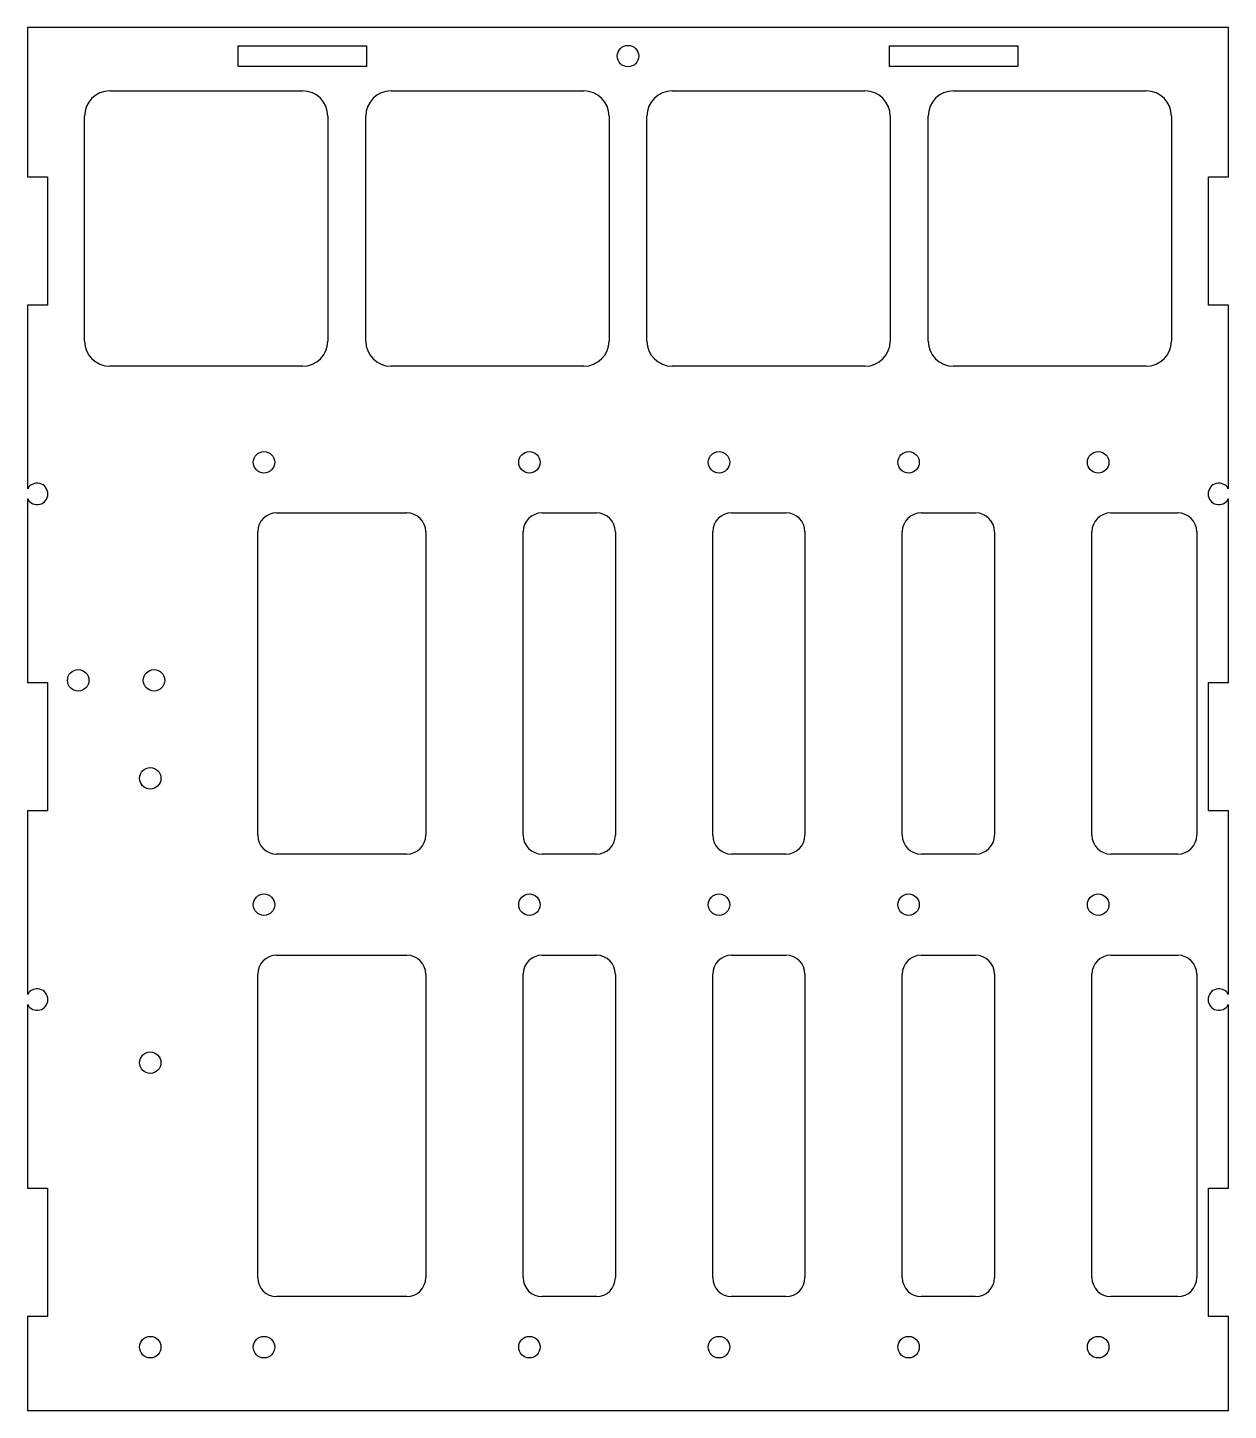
# Model space of a CAD drawing. Header units: millimetres. Extents: x -3 to 187, y 0 to 219.
import ezdxf

# ---------------------------------------------------------------- set-up
doc = ezdxf.new("R2010")
doc.units = ezdxf.units.MM

msp = doc.modelspace()

# ---------------------------------------------------------------- linework, layer by layer
for p, q in [((187, 218.766, 1.5), (-3, 218.766, 1.5)), ((-3, 218.766, 1.5), (-3, 195.15, 1.5)), ((187, 195.15, 1.5), (187, 218.766, 1.5)), ((30.33, 215.916, 1.5), (50.63, 215.916, 1.5)), ((30.33, 212.616, 1.5), (30.33, 215.916, 1.5)), ((50.63, 215.916, 1.5), (50.63, 212.616, 1.5)), ((133.37, 215.916, 1.5), (153.67, 215.916, 1.5)), ((133.37, 212.616, 1.5), (133.37, 215.916, 1.5)), ((153.67, 215.916, 1.5), (153.67, 212.616, 1.5)), ((50.63, 212.616, 1.5), (30.33, 212.616, 1.5)), ((153.67, 212.616, 1.5), (133.37, 212.616, 1.5)), ((10, 208.766, 1.5), (40.5, 208.766, 1.5)), ((54.5, 208.766, 1.5), (85, 208.766, 1.5)), ((99, 208.766, 1.5), (129.5, 208.766, 1.5)), ((143.5, 208.766, 1.5), (174, 208.766, 1.5)), ((6, 169.186, 1.5), (6, 204.766, 1.5)), ((44.5, 204.766, 1.5), (44.5, 169.186, 1.5)), ((50.5, 169.186, 1.5), (50.5, 204.766, 1.5)), ((89, 204.766, 1.5), (89, 169.186, 1.5)), ((95, 169.186, 1.5), (95, 204.766, 1.5)), ((133.5, 204.766, 1.5), (133.5, 169.186, 1.5)), ((139.5, 169.186, 1.5), (139.5, 204.766, 1.5)), ((178, 204.766, 1.5), (178, 169.186, 1.5)), ((-3, 195.15, 1.5), (0.15, 195.15, 1.5)), ((0.15, 195.15, 1.5), (0.15, 174.85, 1.5)), ((183.85, 174.85, 1.5), (183.85, 195.15, 1.5)), ((183.85, 195.15, 1.5), (187, 195.15, 1.5)), ((0.15, 174.85, 1.5), (-3, 174.85, 1.5)), ((-3, 174.85, 1.5), (-3, 145.8, 1.5)), ((187, 174.85, 1.5), (183.85, 174.85, 1.5)), ((187, 145.8, 1.5), (187, 174.85, 1.5)), ((40.5, 165.186, 1.5), (10, 165.186, 1.5)), ((85, 165.186, 1.5), (54.5, 165.186, 1.5)), ((129.5, 165.186, 1.5), (99, 165.186, 1.5)), ((174, 165.186, 1.5), (143.5, 165.186, 1.5)), ((-3, 144.2, 1.5), (-3, 115.15, 1.5)), ((187, 115.15, 1.5), (187, 144.2, 1.5)), ((36.4, 142, 1.5), (57, 142, 1.5)), ((78.4, 142, 1.5), (87, 142, 1.5)), ((108.4, 142, 1.5), (117, 142, 1.5)), ((138.4, 142, 1.5), (147, 142, 1.5)), ((168.4, 142, 1.5), (179, 142, 1.5)), ((33.4, 91, 1.5), (33.4, 139, 1.5)), ((60, 139, 1.5), (60, 91, 1.5)), ((75.4, 91, 1.5), (75.4, 139, 1.5)), ((90, 139, 1.5), (90, 91, 1.5)), ((105.4, 91, 1.5), (105.4, 139, 1.5)), ((120, 139, 1.5), (120, 91, 1.5)), ((135.4, 91, 1.5), (135.4, 139, 1.5)), ((150, 139, 1.5), (150, 91, 1.5)), ((165.4, 91, 1.5), (165.4, 139, 1.5)), ((182, 139, 1.5), (182, 91, 1.5)), ((-3, 115.15, 1.5), (0.15, 115.15, 1.5)), ((0.15, 115.15, 1.5), (0.15, 94.85, 1.5)), ((183.85, 94.85, 1.5), (183.85, 115.15, 1.5)), ((183.85, 115.15, 1.5), (187, 115.15, 1.5)), ((0.15, 94.85, 1.5), (-3, 94.85, 1.5)), ((-3, 94.85, 1.5), (-3, 65.8, 1.5)), ((187, 94.85, 1.5), (183.85, 94.85, 1.5)), ((187, 65.8, 1.5), (187, 94.85, 1.5)), ((57, 88, 1.5), (36.4, 88, 1.5)), ((87, 88, 1.5), (78.4, 88, 1.5)), ((117, 88, 1.5), (108.4, 88, 1.5)), ((147, 88, 1.5), (138.4, 88, 1.5)), ((179, 88, 1.5), (168.4, 88, 1.5)), ((36.4, 72, 1.5), (57, 72, 1.5)), ((78.4, 72, 1.5), (87, 72, 1.5)), ((108.4, 72, 1.5), (117, 72, 1.5)), ((138.4, 72, 1.5), (147, 72, 1.5)), ((168.4, 72, 1.5), (179, 72, 1.5)), ((33.4, 21, 1.5), (33.4, 69, 1.5)), ((60, 69, 1.5), (60, 21, 1.5)), ((75.4, 21, 1.5), (75.4, 69, 1.5)), ((90, 69, 1.5), (90, 21, 1.5)), ((105.4, 21, 1.5), (105.4, 69, 1.5)), ((120, 69, 1.5), (120, 21, 1.5)), ((135.4, 21, 1.5), (135.4, 69, 1.5)), ((150, 69, 1.5), (150, 21, 1.5)), ((165.4, 21, 1.5), (165.4, 69, 1.5)), ((182, 69, 1.5), (182, 21, 1.5)), ((-3, 64.2, 1.5), (-3, 35.15, 1.5)), ((187, 35.15, 1.5), (187, 64.2, 1.5)), ((-3, 35.15, 1.5), (0.15, 35.15, 1.5)), ((0.15, 35.15, 1.5), (0.15, 14.85, 1.5)), ((183.85, 14.85, 1.5), (183.85, 35.15, 1.5)), ((183.85, 35.15, 1.5), (187, 35.15, 1.5)), ((57, 18, 1.5), (36.4, 18, 1.5)), ((87, 18, 1.5), (78.4, 18, 1.5)), ((117, 18, 1.5), (108.4, 18, 1.5)), ((147, 18, 1.5), (138.4, 18, 1.5)), ((179, 18, 1.5), (168.4, 18, 1.5)), ((0.15, 14.85, 1.5), (-3, 14.85, 1.5)), ((-3, 14.85, 1.5), (-3, 0, 1.5)), ((187, 14.85, 1.5), (183.85, 14.85, 1.5)), ((187, 0, 1.5), (187, 14.85, 1.5)), ((-3, 0, 1.5), (187, 0, 1.5))]:
    msp.add_line(p, q)
for centre in [(92, 214.266, 1.5), (34.4, 150, 1.5), (76.4, 150, 1.5), (106.4, 150, 1.5), (136.4, 150, 1.5), (166.4, 150, 1.5), (5, 115.5, 1.5), (17, 115.5, 1.5), (16.4, 100, 1.5), (34.4, 80, 1.5), (76.4, 80, 1.5), (106.4, 80, 1.5), (136.4, 80, 1.5), (166.4, 80, 1.5), (16.4, 55, 1.5), (16.4, 10, 1.5), (34.4, 10, 1.5), (76.4, 10, 1.5), (106.4, 10, 1.5), (136.4, 10, 1.5), (166.4, 10, 1.5)]:
    msp.add_circle(centre, 1.7)
for centre, radius, start, end in [((10, 204.766, 1.5), 4, 90, 180), ((40.5, 204.766, 1.5), 4, 0, 90), ((54.5, 204.766, 1.5), 4, 90, 180), ((85, 204.766, 1.5), 4, 0, 90), ((99, 204.766, 1.5), 4, 90, 180), ((129.5, 204.766, 1.5), 4, 0, 90), ((143.5, 204.766, 1.5), 4, 90, 180), ((174, 204.766, 1.5), 4, 0, 90), ((10, 169.186, 1.5), 4, 180, 270), ((40.5, 169.186, 1.5), 4, 270, 360), ((54.5, 169.186, 1.5), 4, 180, 270), ((85, 169.186, 1.5), 4, 270, 360), ((99, 169.186, 1.5), 4, 180, 270), ((129.5, 169.186, 1.5), 4, 270, 360), ((143.5, 169.186, 1.5), 4, 180, 270), ((174, 169.186, 1.5), 4, 270, 360), ((-1.5, 145, 1.5), 1.7, 208.07249, 511.92751), ((185.5, 145, 1.5), 1.7, 28.07249, 331.92751), ((36.4, 139, 1.5), 3, 90, 180), ((57, 139, 1.5), 3, 0, 90), ((78.4, 139, 1.5), 3, 90, 180), ((87, 139, 1.5), 3, 0, 90), ((108.4, 139, 1.5), 3, 90, 180), ((117, 139, 1.5), 3, 0, 90), ((138.4, 139, 1.5), 3, 90, 180), ((147, 139, 1.5), 3, 0, 90), ((168.4, 139, 1.5), 3, 90, 180), ((179, 139, 1.5), 3, 0, 90), ((36.4, 91, 1.5), 3, 180, 270), ((57, 91, 1.5), 3, 270, 360), ((78.4, 91, 1.5), 3, 180, 270), ((87, 91, 1.5), 3, 270, 360), ((108.4, 91, 1.5), 3, 180, 270), ((117, 91, 1.5), 3, 270, 360), ((138.4, 91, 1.5), 3, 180, 270), ((147, 91, 1.5), 3, 270, 360), ((168.4, 91, 1.5), 3, 180, 270), ((179, 91, 1.5), 3, 270, 360), ((36.4, 69, 1.5), 3, 90, 180), ((57, 69, 1.5), 3, 0, 90), ((78.4, 69, 1.5), 3, 90, 180), ((87, 69, 1.5), 3, 0, 90), ((108.4, 69, 1.5), 3, 90, 180), ((117, 69, 1.5), 3, 0, 90), ((138.4, 69, 1.5), 3, 90, 180), ((147, 69, 1.5), 3, 0, 90), ((168.4, 69, 1.5), 3, 90, 180), ((179, 69, 1.5), 3, 0, 90), ((-1.5, 65, 1.5), 1.7, 208.07249, 511.92751), ((185.5, 65, 1.5), 1.7, 28.07249, 331.92751), ((36.4, 21, 1.5), 3, 180, 270), ((57, 21, 1.5), 3, 270, 360), ((78.4, 21, 1.5), 3, 180, 270), ((87, 21, 1.5), 3, 270, 360), ((108.4, 21, 1.5), 3, 180, 270), ((117, 21, 1.5), 3, 270, 360), ((138.4, 21, 1.5), 3, 180, 270), ((147, 21, 1.5), 3, 270, 360), ((168.4, 21, 1.5), 3, 180, 270), ((179, 21, 1.5), 3, 270, 360)]:
    msp.add_arc(centre, radius, start, end)

doc.saveas('drawing.dxf')
